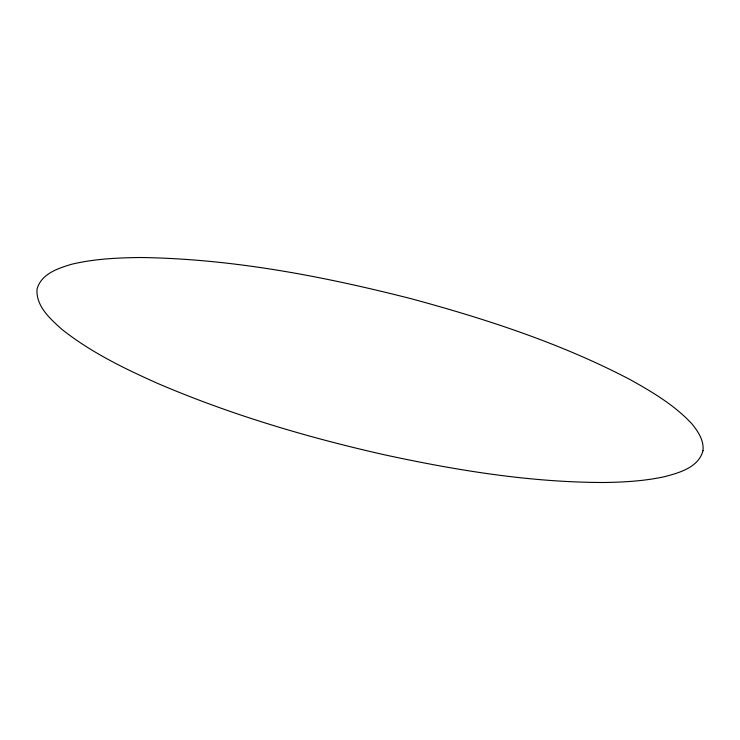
<?xml version="1.0" encoding="UTF-8"?>
<svg xmlns="http://www.w3.org/2000/svg" width="740" height="740" viewBox="0 0 740 740"><rect width="100%" height="100%" fill="white"/><g stroke="black" fill="none" stroke-linecap="round" stroke-linejoin="round"><path stroke-width="1.11" d="M703 450.706C698.551 467.458 679.449 472.731 664.677 476.662C644.734 481.009 624.283 482.202 603.923 482.499C529.896 482.406 456.423 470.363 384.245 454.749C307.239 437.358 231.167 414.835 158.508 383.773C124.681 368.733 90.927 352.397 61.781 329.263C50.246 318.829 35.992 306.388 37 289.322C41.042 273.791 58.173 268.269 71.863 264.199C94.276 258.889 117.364 257.798 140.313 257.502C232.369 258.76 323.408 276.27 412.337 299.025C487.031 319.319 561.244 343.508 629.981 379.528C652.19 391.913 674.529 405.095 691.965 423.909C698.135 431.513 704.073 440.448 703 450.706"/></g></svg>
